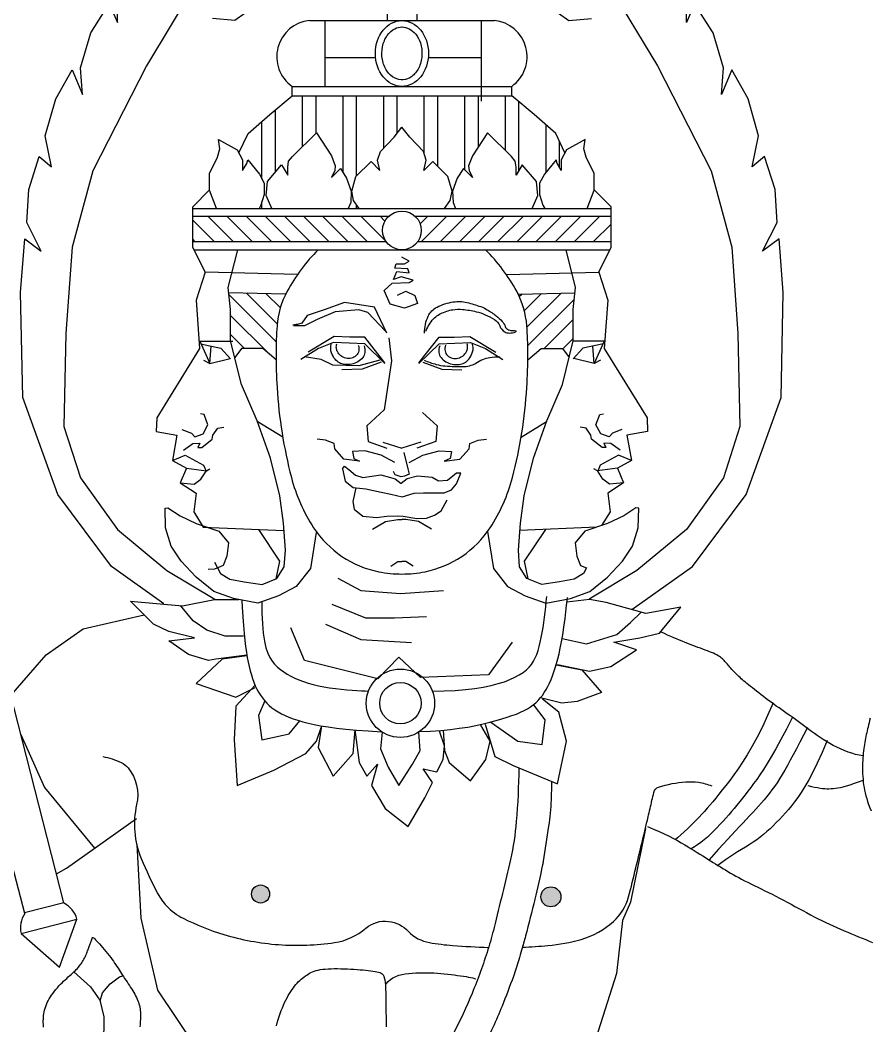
# Model space of a CAD drawing. Header units: feet. Extents: x 0 to 841, y 0 to 594.
# Drawn here: x 648.298 to 651.93, y 135.181 to 139.479 of the extents above; entities that cross this region are included whole.
import ezdxf

# ---------------------------------------------------------------- set-up
doc = ezdxf.new("R2010")
doc.units = ezdxf.units.FT
doc.header["$MEASUREMENT"] = 0
doc.layers.add('LOGO', color=7, linetype='Continuous')
pattern_1 = [(45, (289.96658, 254.59824), (-0.13023, 0.13023), [])]
pattern_2 = [(135, (315.98483, 254.59824), (0.13023, 0.13023), [])]

# ---------------------------------------------------------------- blocks, each defined once
blk = doc.blocks.new('YOTA')
h = blk.add_hatch(color=1)
edge = h.paths.add_edge_path()
edge.add_arc((302.886, 246.975), 39.995, 0, 360)
edge = h.paths.add_edge_path(flags=16)
edge.add_arc((302.886, 246.975), 39.7, 0, 360)
h = blk.add_hatch()
h.set_pattern_fill('ANSI32', color=2, scale=1.473383, angle=45, style=0)
h.set_pattern_definition([(90, (289.9666, 254.59824), (-0.552519, 1e-16), []), (90, (290.15075, 254.7824), (-0.552519, 1e-16), [])])
h.paths.add_polyline_path([(302.976, 269.145), (301.481, 269.145), (301.177, 268.889), (300.883, 268.633), (300.757, 268.368), (300.806, 268.275), (300.806, 268.127), (300.863, 268.224), (300.876, 268.275), (301.036, 268.076), (301.1, 267.955), (301.1, 267.801), (301.056, 267.654), (301.031, 267.609), (301.203, 267.609), (301.126, 267.788), (301.145, 267.98), (301.337, 268.204), (301.421, 268.063), (301.421, 268.172), (301.433, 268.256), (301.485, 268.32), (301.811, 268.64), (302.016, 268.326), (302.068, 268.192), (302.061, 268.127), (302.016, 268.031), (302.138, 268.153), (302.221, 268.025), (302.286, 267.846), (302.279, 267.692), (302.245, 267.609), (302.394, 267.609), (302.318, 267.718), (302.292, 267.846), (302.35, 268.044), (302.555, 268.249), (302.676, 268.127), (302.644, 268.268), (302.683, 268.384), (302.868, 268.582), (302.976, 268.716)])
h.paths.add_polyline_path([(304.774, 268.889), (304.47, 269.145), (302.976, 269.145), (302.976, 268.716), (303.083, 268.582), (303.269, 268.384), (303.307, 268.268), (303.275, 268.127), (303.397, 268.249), (303.602, 268.044), (303.659, 267.846), (303.634, 267.718), (303.557, 267.609), (303.707, 267.609), (303.672, 267.692), (303.666, 267.846), (303.73, 268.025), (303.813, 268.153), (303.935, 268.031), (303.89, 268.127), (303.884, 268.192), (303.935, 268.326), (304.14, 268.64), (304.467, 268.32), (304.518, 268.256), (304.531, 268.172), (304.531, 268.063), (304.614, 268.204), (304.806, 267.98), (304.825, 267.788), (304.749, 267.609), (304.92, 267.609), (304.896, 267.654), (304.851, 267.801), (304.851, 267.955), (304.915, 268.076), (305.075, 268.275), (305.088, 268.224), (305.146, 268.127), (305.146, 268.275), (305.195, 268.368), (305.069, 268.633)])
h = blk.add_hatch()
h.set_pattern_fill('ANSI31', color=2, scale=1.473383, style=0)
h.set_pattern_definition(pattern_2)
h.paths.add_polyline_path([(300.129, 267.507), (302.798, 267.507, 0.210956), (302.712, 267.312, 0.152463), (302.759, 267.162), (300.129, 267.162)])
h = blk.add_hatch()
h.set_pattern_fill('ANSI31', color=2, scale=1.473383, style=0)
h.set_pattern_definition(pattern_1)
h.paths.add_polyline_path([(305.823, 267.507), (303.153, 267.507, -0.210956), (303.24, 267.312, -0.152463), (303.193, 267.162), (305.823, 267.162)])
h = blk.add_hatch()
h.set_pattern_fill('ANSI31', color=2, scale=1.473383, style=0)
h.set_pattern_definition(pattern_2)
h.paths.add_polyline_path([(300.644, 266.234), (300.619, 266.464), (301.393, 266.444, 0.096541), (301.276, 266.015, 0.018553), (301.262, 265.639, 0.002878), (301.262, 265.55), (301.082, 265.707), (300.79, 265.707), (300.7, 265.582), (300.644, 265.808)])
h = blk.add_hatch()
h.set_pattern_fill('ANSI31', color=2, scale=1.473383, style=0)
h.set_pattern_definition(pattern_1)
h.paths.add_polyline_path([(305.307, 266.234), (305.333, 266.464), (304.558, 266.444, -0.096541), (304.676, 266.015, -0.018553), (304.69, 265.639, -0.002878), (304.689, 265.55), (304.87, 265.707), (305.161, 265.707), (305.252, 265.582), (305.307, 265.808)])
for points in [[(301.175, 258.28, 1), (300.93, 258.28, 1)], [(305.14, 258.241, 1), (304.867, 258.241, 1)]]:
    blk.add_hatch(color=2).paths.add_polyline_path(points)
at = {"color": 2}
for p, q in [((302.773, 270.605), (302.773, 270.169)), ((303.178, 270.605), (303.178, 270.169)), ((301.718, 270.169), (304.234, 270.169)), ((301.925, 270.169), (301.925, 269.273)), ((304.056, 270.169), (304.056, 269.073)), ((301.481, 269.273), (304.47, 269.273)), ((301.481, 269.145), (301.481, 269.273)), ((301.481, 269.145), (304.47, 269.145)), ((304.47, 269.145), (304.47, 269.273)), ((300.129, 267.609), (305.823, 267.609)), ((300.129, 267.507), (302.798, 267.507)), ((303.153, 267.507), (305.823, 267.507)), ((300.129, 267.162), (302.759, 267.162)), ((303.193, 267.162), (305.823, 267.162)), ((300.147, 267.048), (305.805, 267.048)), ((300.297, 266.744), (300.173, 266.361)), ((301.554, 266.711), (300.297, 266.744)), ((304.398, 266.711), (305.655, 266.744)), ((305.655, 266.744), (305.778, 266.361)), ((301.393, 266.444), (300.619, 266.464)), ((304.558, 266.444), (305.333, 266.464)), ((300.173, 266.361), (300.221, 265.705)), ((305.778, 266.361), (305.73, 265.705)), ((300.214, 265.806), (300.673, 265.806)), ((300.228, 265.795), (300.36, 265.502)), ((300.234, 265.767), (300.51, 265.709)), ((300.36, 265.502), (300.378, 265.738)), ((305.738, 265.806), (305.307, 265.806)), ((305.718, 265.767), (305.441, 265.709)), ((305.591, 265.502), (305.574, 265.738)), ((305.724, 265.795), (305.591, 265.502)), ((300.221, 265.705), (299.638, 264.759)), ((300.51, 265.709), (300.643, 265.565)), ((305.441, 265.709), (305.309, 265.565)), ((305.73, 265.705), (306.313, 264.759)), ((300.274, 265.548), (300.36, 265.502)), ((300.36, 265.502), (300.637, 265.571)), ((305.591, 265.502), (305.314, 265.571)), ((305.678, 265.548), (305.591, 265.502)), ((299.638, 264.759), (299.632, 264.576)), ((306.313, 264.759), (306.32, 264.576)), ((301.353, 264.5), (301.007, 264.71)), ((304.599, 264.5), (304.944, 264.71)), ((299.632, 264.576), (299.911, 264.525)), ((299.911, 264.525), (299.851, 264.18)), ((306.32, 264.576), (306.04, 264.525)), ((306.04, 264.525), (306.1, 264.18)), ((299.851, 264.18), (300.025, 264.251)), ((300.025, 264.251), (300.275, 264.118)), ((305.926, 264.251), (305.676, 264.118)), ((306.1, 264.18), (305.926, 264.251)), ((298.374, 258.162), (296.839, 264.15)), ((299.851, 264.18), (300.041, 264.075)), ((300.041, 264.075), (299.957, 263.878)), ((300.041, 264.075), (300.315, 264.04)), ((300.275, 264.118), (300.31, 264.036)), ((305.91, 264.075), (305.637, 264.04)), ((305.676, 264.118), (305.641, 264.036)), ((306.1, 264.18), (305.91, 264.075)), ((305.91, 264.075), (305.994, 263.878)), ((300.238, 263.925), (300.31, 264.036)), ((300.315, 264.04), (300.362, 264.066)), ((302.821, 263.949), (302.886, 263.933)), ((305.637, 264.04), (305.589, 264.066)), ((305.713, 263.925), (305.641, 264.036)), ((299.957, 263.878), (300.147, 263.86)), ((299.957, 263.878), (300.173, 263.738)), ((300.147, 263.86), (300.238, 263.925)), ((302.886, 263.933), (302.966, 263.866)), ((305.804, 263.86), (305.713, 263.925)), ((305.994, 263.878), (305.778, 263.738)), ((305.994, 263.878), (305.804, 263.86)), ((297.84, 258.015), (296.341, 263.763)), ((300.173, 263.738), (300.141, 263.482)), ((305.778, 263.738), (305.81, 263.482)), ((300.141, 263.482), (300.269, 263.274)), ((305.81, 263.482), (305.695, 263.295)), ((305.81, 263.482), (305.695, 263.295)), ((300.269, 263.274), (301.37, 263.227)), ((305.628, 263.272), (304.581, 263.227)), ((301.021, 263.242), (301.309, 262.81)), ((304.93, 263.242), (304.642, 262.81)), ((301.309, 262.81), (301.259, 262.569)), ((304.642, 262.81), (304.692, 262.569)), ((302.103, 262.58), (302.416, 262.413)), ((302.416, 262.413), (302.958, 262.371)), ((302.958, 262.371), (303.541, 262.413)), ((302.02, 262.225), (302.478, 262.038)), ((302.478, 262.038), (302.874, 262.038)), ((302.874, 262.038), (303.312, 262.059)), ((301.936, 261.955), (302.416, 261.746)), ((302.416, 261.746), (303.104, 261.705)), ((297.786, 260.453), (298.112, 259.73)), ((298.112, 259.73), (298.791, 258.902)), ((298.374, 258.162), (297.838, 258.023)), ((297.792, 257.743), (298.55, 257.939)), ((298.315, 257.284), (298.55, 257.939)), ((297.792, 257.743), (298.315, 257.284))]:
    blk.add_line(p, q, dxfattribs=at)
for points in [[(299.736, 262.229), (299.02, 262.738), (298.29, 263.719), (297.813, 265.038), (297.785, 266.468), (297.841, 267.197), (298.065, 267.029), (297.869, 267.422), (297.897, 267.87), (298.037, 268.319), (298.206, 268.179), (298.121, 268.6), (298.262, 269.105), (298.486, 269.497), (298.627, 269.161), (298.599, 269.525), (298.739, 270.002), (298.991, 270.395), (299.104, 270.142), (299.104, 270.619)], [(300.984, 270.367), (300.703, 270.17), (300.395, 270.198)], [(300.17, 270.675), (299.497, 269.553), (298.767, 268.123), (298.486, 267.085), (298.402, 265.907), (298.374, 264.645), (298.599, 263.944), (299.104, 263.243), (299.777, 262.682), (300.429, 262.291)], [(306.106, 262.152), (306.932, 262.738), (307.662, 263.719), (308.139, 265.038), (308.167, 266.468), (308.111, 267.197), (307.886, 267.029), (308.083, 267.422), (308.055, 267.87), (307.914, 268.319), (307.746, 268.179), (307.83, 268.6), (307.69, 269.105), (307.465, 269.497), (307.325, 269.161), (307.353, 269.525), (307.213, 270.002), (306.96, 270.395), (306.848, 270.142), (306.848, 270.619)], [(304.967, 270.367), (305.248, 270.17), (305.557, 270.198)], [(305.781, 270.675), (306.455, 269.553), (307.184, 268.123), (307.465, 267.085), (307.549, 265.907), (307.577, 264.645), (307.353, 263.944), (306.848, 263.243), (306.174, 262.682), (305.523, 262.291)], [(301.925, 269.665), (302.617, 269.665)], [(303.335, 269.665), (304.056, 269.665)], [(300.757, 268.368), (300.883, 268.633), (301.177, 268.889), (301.481, 269.145)], [(305.195, 268.368), (305.069, 268.633), (304.774, 268.889), (304.47, 269.145)], [(301.203, 267.609), (301.126, 267.788), (301.145, 267.98), (301.337, 268.204), (301.421, 268.063), (301.421, 268.172), (301.433, 268.256), (301.485, 268.32), (301.811, 268.64), (302.016, 268.326), (302.068, 268.192), (302.061, 268.127), (302.016, 268.031), (302.138, 268.153), (302.221, 268.025), (302.286, 267.846), (302.279, 267.692), (302.245, 267.609)], [(302.394, 267.609), (302.318, 267.718), (302.292, 267.846), (302.35, 268.044), (302.555, 268.249), (302.676, 268.127), (302.644, 268.268), (302.683, 268.384), (302.868, 268.582), (302.976, 268.716)], [(303.557, 267.609), (303.634, 267.718), (303.659, 267.846), (303.602, 268.044), (303.397, 268.249), (303.275, 268.127), (303.307, 268.268), (303.269, 268.384), (303.083, 268.582), (302.976, 268.716)], [(304.749, 267.609), (304.825, 267.788), (304.806, 267.98), (304.614, 268.204), (304.531, 268.063), (304.531, 268.172), (304.518, 268.256), (304.467, 268.32), (304.14, 268.64), (303.935, 268.326), (303.884, 268.192), (303.89, 268.127), (303.935, 268.031), (303.813, 268.153), (303.73, 268.025), (303.666, 267.846), (303.672, 267.692), (303.707, 267.609)], [(300.453, 267.609), (300.357, 267.859), (300.357, 268.089), (300.466, 268.307), (300.498, 268.422), (300.479, 268.55), (300.735, 268.409), (300.806, 268.275), (300.806, 268.127), (300.863, 268.224), (300.876, 268.275), (301.036, 268.076), (301.1, 267.955), (301.1, 267.801), (301.056, 267.654), (301.031, 267.609)], [(305.499, 267.609), (305.594, 267.859), (305.594, 268.089), (305.485, 268.307), (305.453, 268.422), (305.472, 268.55), (305.216, 268.409), (305.146, 268.275), (305.146, 268.127), (305.088, 268.224), (305.075, 268.275), (304.915, 268.076), (304.851, 267.955), (304.851, 267.801), (304.896, 267.654), (304.92, 267.609)], [(300.297, 266.744), (300.129, 267.085), (300.129, 267.634), (300.357, 267.863)], [(305.655, 266.744), (305.823, 267.085), (305.823, 267.634), (305.594, 267.863)], [(300.423, 262.795), (300.505, 262.641), (300.632, 262.564), (300.829, 262.531), (301.071, 262.493), (301.275, 262.575), (301.374, 262.734), (301.39, 262.96), (301.363, 263.328), (301.313, 263.701), (301.187, 264.212), (301.003, 264.721), (300.79, 265.214), (300.644, 265.808), (300.644, 266.234), (300.611, 266.536), (300.741, 267.048)], [(302.914, 266.433), (303.029, 266.487), (303.153, 266.424), (303.189, 266.318), (303.011, 266.256), (302.816, 266.309), (302.736, 266.495), (302.843, 266.593), (303.073, 266.602), (303.127, 266.637), (302.967, 266.682), (302.86, 266.646), (302.905, 266.753), (303.073, 266.735), (303.056, 266.788), (302.878, 266.797), (302.896, 266.859), (303.011, 266.859), (303.073, 266.895), (302.976, 266.948)], [(305.488, 262.718), (305.446, 262.641), (305.32, 262.564), (305.122, 262.531), (304.88, 262.493), (304.677, 262.575), (304.578, 262.734), (304.561, 262.96), (304.589, 263.328), (304.638, 263.701), (304.765, 264.212), (304.948, 264.721), (305.161, 265.214), (305.307, 265.808), (305.307, 266.234), (305.341, 266.536), (305.21, 267.048)], [(302.77, 265.914), (302.601, 266.268), (302.193, 266.331), (301.918, 266.233), (301.685, 266.154), (301.614, 266.048), (301.552, 266.03), (301.534, 266.03), (301.49, 266.021)], [(302.752, 265.94), (302.513, 266.197), (302.388, 266.233), (302.069, 266.206), (301.82, 266.1), (301.65, 266.012), (301.499, 266.012)], [(302.745, 265.511), (302.47, 265.857), (302.266, 265.857), (302.053, 265.866), (301.698, 265.653)], [(303.207, 265.511), (303.482, 265.857), (303.686, 265.857), (303.899, 265.866), (304.254, 265.653)], [(302.745, 265.502), (302.47, 265.768), (302.044, 265.786), (301.84, 265.706), (301.6, 265.555)], [(302.798, 265.848), (302.834, 265.538), (302.736, 264.872), (302.497, 264.651), (302.514, 264.438), (302.772, 264.349)], [(303.207, 265.502), (303.482, 265.768), (303.908, 265.786), (304.112, 265.706), (304.351, 265.555)], [(301.262, 265.55), (301.082, 265.707), (300.79, 265.707), (300.7, 265.582)], [(302.674, 265.546), (302.39, 265.467), (302.035, 265.476), (301.875, 265.555), (301.644, 265.591)], [(304.689, 265.55), (304.87, 265.707), (305.161, 265.707), (305.252, 265.582)], [(302.692, 265.52), (302.434, 265.422), (302.159, 265.413)], [(303.26, 265.52), (303.517, 265.422), (303.792, 265.413)], [(299.981, 264.603), (300.111, 264.554), (300.156, 264.501), (300.269, 264.542), (300.334, 264.668), (300.282, 264.806), (300.233, 264.814)], [(303.256, 264.834), (303.455, 264.651), (303.437, 264.438), (303.18, 264.349)], [(305.971, 264.603), (305.841, 264.554), (305.796, 264.501), (305.682, 264.542), (305.617, 264.668), (305.67, 264.806), (305.719, 264.814)], [(300.004, 264.32), (300.13, 264.411), (300.225, 264.416), (300.199, 264.359), (300.251, 264.359), (300.394, 264.472), (300.403, 264.524), (300.468, 264.62), (300.551, 264.633)], [(305.948, 264.32), (305.822, 264.411), (305.726, 264.416), (305.752, 264.359), (305.7, 264.359), (305.557, 264.472), (305.548, 264.524), (305.483, 264.62), (305.401, 264.633)], [(302.878, 264.154), (302.692, 264.252), (302.47, 264.314), (302.301, 264.305), (302.319, 264.207), (302.399, 264.172), (302.186, 264.198), (302.062, 264.34), (302.053, 264.411), (301.937, 264.456), (301.822, 264.473)], [(302.718, 264.429), (302.976, 264.349)], [(303.233, 264.429), (302.976, 264.349)], [(303.073, 264.154), (303.26, 264.252), (303.482, 264.314), (303.65, 264.305), (303.633, 264.207), (303.553, 264.172), (303.766, 264.198), (303.89, 264.34), (303.899, 264.411), (304.014, 264.456), (304.129, 264.473)], [(303.002, 264.29), (303.055, 264.067), (303.073, 263.996), (303.011, 263.969), (302.966, 263.96), (302.886, 263.987), (302.859, 264.031)], [(302.165, 264.065), (302.196, 264.102), (302.252, 264.059), (302.344, 263.98), (302.444, 263.947), (302.567, 263.967), (302.687, 263.987), (302.821, 263.949)], [(302.165, 264.065), (302.202, 263.897), (302.314, 263.814), (302.486, 263.793)], [(302.486, 263.793), (302.691, 263.751), (302.824, 263.72), (302.977, 263.686), (303.143, 263.736), (303.27, 263.742), (303.553, 263.742), (303.649, 263.782), (303.721, 263.862), (303.776, 264.006), (303.717, 264.008), (303.595, 263.908), (303.474, 263.899)], [(303.474, 263.899), (303.386, 263.951), (303.19, 263.969), (303.047, 263.933), (302.966, 263.866)], [(306.32, 259.197), (306.402, 259.163), (306.478, 259.13), (306.548, 259.098), (306.612, 259.066), (306.672, 259.036), (306.727, 259.006), (306.778, 258.977), (306.826, 258.949), (306.871, 258.922), (306.914, 258.896), (306.955, 258.87), (306.995, 258.846), (307.033, 258.822), (307.071, 258.799), (307.107, 258.776), (307.142, 258.754), (307.177, 258.732), (307.211, 258.711), (307.245, 258.69), (307.278, 258.669), (307.312, 258.648), (307.346, 258.627), (307.38, 258.607), (307.414, 258.586), (307.449, 258.565), (307.486, 258.545), (307.523, 258.524), (307.561, 258.503), (307.6, 258.482), (307.641, 258.461), (307.683, 258.439), (307.727, 258.417), (307.773, 258.395), (307.819, 258.372), (307.867, 258.349), (307.916, 258.325), (307.965, 258.301), (308.016, 258.276), (308.067, 258.25), (308.118, 258.223), (308.17, 258.196), (308.222, 258.168), (308.275, 258.14), (308.327, 258.111), (308.38, 258.083), (308.433, 258.054), (308.485, 258.026), (308.538, 257.998), (308.59, 257.97), (308.642, 257.944), (308.694, 257.918), (308.745, 257.893), (308.796, 257.869), (308.846, 257.846), (308.896, 257.823), (308.946, 257.801), (308.996, 257.78), (309.045, 257.759), (309.095, 257.738), (309.144, 257.718), (309.193, 257.698), (309.241, 257.678), (309.29, 257.659), (309.337, 257.639), (309.384, 257.62)], [(302.348, 263.81), (302.307, 263.624), (302.324, 263.518), (302.442, 263.422), (302.628, 263.406), (302.772, 263.424), (302.914, 263.426), (302.992, 263.424), (303.178, 263.393), (303.309, 263.395), (303.418, 263.435), (303.51, 263.494), (303.593, 263.644)], [(309.349, 260.674), (309.342, 260.641), (309.335, 260.61), (309.329, 260.581), (309.322, 260.553), (309.316, 260.526), (309.31, 260.5), (309.304, 260.475), (309.298, 260.45), (309.293, 260.424), (309.287, 260.398), (309.282, 260.372), (309.277, 260.344), (309.273, 260.317), (309.268, 260.288), (309.264, 260.259), (309.26, 260.229), (309.257, 260.198), (309.254, 260.166), (309.251, 260.133), (309.249, 260.099), (309.248, 260.064), (309.247, 260.028), (309.246, 259.992), (309.247, 259.955), (309.248, 259.917), (309.25, 259.88), (309.253, 259.842), (309.257, 259.804), (309.262, 259.767), (309.268, 259.729), (309.275, 259.692), (309.283, 259.655), (309.293, 259.617), (309.304, 259.578), (309.316, 259.539), (309.33, 259.498), (309.346, 259.455), (309.363, 259.411)], [(301.808, 263.201), (301.731, 262.712), (301.538, 262.465), (301.297, 262.339), (301.016, 262.24), (300.681, 262.3), (300.417, 262.399), (300.175, 262.592), (299.972, 262.811), (299.835, 263.015), (299.758, 263.262), (299.752, 263.531), (299.791, 263.536), (299.956, 263.427), (300.175, 263.322), (300.483, 263.218), (300.615, 263.058), (300.593, 262.877), (300.544, 262.751), (300.423, 262.701), (300.34, 262.696)], [(304.141, 263.215), (304.221, 262.712), (304.413, 262.465), (304.655, 262.339), (304.935, 262.24), (305.27, 262.3), (305.534, 262.399), (305.776, 262.592), (305.979, 262.811), (306.117, 263.015), (306.194, 263.262), (306.199, 263.531), (306.161, 263.536), (305.996, 263.427), (305.776, 263.322), (305.468, 263.218), (305.336, 263.058), (305.358, 262.877), (305.408, 262.751), (305.488, 262.718)], [(302.573, 263.245), (302.751, 263.352), (302.921, 263.379), (302.976, 263.377)], [(303.379, 263.245), (303.2, 263.352), (303.03, 263.379), (302.976, 263.377)], [(302.823, 262.744), (302.921, 262.807), (302.976, 262.804)], [(303.128, 262.744), (303.03, 262.807), (302.976, 262.804)], [(303.217, 260.492), (303.364, 260.498), (303.504, 260.507), (303.635, 260.52), (303.757, 260.535), (303.873, 260.553), (303.98, 260.573), (304.08, 260.594), (304.173, 260.617), (304.258, 260.64), (304.337, 260.663), (304.409, 260.685), (304.474, 260.708), (304.534, 260.73), (304.589, 260.753), (304.638, 260.777), (304.684, 260.802), (304.725, 260.828), (304.763, 260.855), (304.797, 260.884), (304.83, 260.915), (304.86, 260.948), (304.888, 260.984), (304.914, 261.022), (304.939, 261.062), (304.963, 261.105), (304.985, 261.151), (305.006, 261.199), (305.025, 261.25), (305.045, 261.303), (305.063, 261.359), (305.081, 261.418), (305.098, 261.482), (305.115, 261.551), (305.132, 261.627), (305.149, 261.712), (305.165, 261.807), (305.181, 261.913), (305.196, 262.032), (305.212, 262.166), (305.228, 262.315)], [(303.39, 261.043), (303.552, 261.045), (303.702, 261.052), (303.841, 261.064), (303.968, 261.079), (304.084, 261.097), (304.189, 261.119), (304.285, 261.143), (304.371, 261.17), (304.447, 261.199), (304.515, 261.23), (304.574, 261.261), (304.625, 261.295), (304.67, 261.33), (304.708, 261.367), (304.74, 261.406), (304.768, 261.449), (304.792, 261.494), (304.812, 261.542), (304.829, 261.594), (304.845, 261.649), (304.86, 261.709), (304.873, 261.772), (304.885, 261.838), (304.897, 261.906), (304.907, 261.975), (304.917, 262.046), (304.925, 262.118), (304.933, 262.189), (304.941, 262.259), (304.947, 262.328)], [(300.864, 261.531), (300.444, 261.478), (300.341, 261.458), (300.071, 261.541), (299.801, 261.727), (300.154, 261.769), (299.801, 261.852), (299.593, 261.955), (299.282, 262.266), (299.988, 262.204), (300.424, 262.287), (300.755, 262.287)], [(300.818, 261.789), (300.569, 261.789), (300.32, 261.872), (300.133, 261.997), (299.961, 262.207)], [(300.797, 262.28), (300.801, 262.185), (300.809, 262.052), (300.818, 261.933), (300.827, 261.827), (300.836, 261.732), (300.847, 261.647), (300.858, 261.57), (300.869, 261.501), (300.882, 261.437), (300.896, 261.376), (300.91, 261.319), (300.926, 261.264), (300.942, 261.212), (300.961, 261.162), (300.98, 261.115), (301.001, 261.07), (301.024, 261.027), (301.049, 260.986), (301.076, 260.948), (301.105, 260.912), (301.136, 260.877), (301.17, 260.845), (301.206, 260.815), (301.246, 260.786), (301.289, 260.759), (301.335, 260.733), (301.384, 260.709), (301.438, 260.686), (301.496, 260.664), (301.558, 260.644), (301.625, 260.624), (301.698, 260.605), (301.779, 260.587), (301.869, 260.57), (301.97, 260.554), (302.084, 260.539), (302.212, 260.525), (302.356, 260.512), (302.517, 260.5), (302.698, 260.489)], [(301.067, 262.258), (301.069, 262.109), (301.076, 261.956), (301.088, 261.828), (301.104, 261.721), (301.125, 261.632), (301.149, 261.559), (301.177, 261.499), (301.208, 261.449), (301.243, 261.407), (301.281, 261.369), (301.322, 261.335), (301.366, 261.302), (301.413, 261.272), (301.463, 261.243), (301.517, 261.217), (301.574, 261.193), (301.634, 261.171), (301.698, 261.15), (301.766, 261.132), (301.838, 261.115), (301.913, 261.101), (301.991, 261.088), (302.07, 261.077), (302.148, 261.068), (302.224, 261.06), (302.297, 261.053), (302.364, 261.049), (302.425, 261.045), (302.477, 261.044), (302.52, 261.043)], [(305.092, 261.404), (305.528, 261.312), (305.819, 261.375), (306.171, 261.603), (305.86, 261.706), (306.213, 261.769), (306.483, 261.831), (306.773, 262.183), (306.296, 262.1), (305.756, 262.246), (305.528, 262.287), (305.222, 262.251)], [(297.651, 260.983), (298.134, 261.537), (298.635, 261.887), (299.466, 262.082)], [(305.156, 261.757), (305.487, 261.686), (305.902, 261.81), (306.088, 261.976), (306.231, 262.118)], [(304.475, 261.706), (304.154, 261.261), (303.228, 261.226), (302.934, 261.502), (302.649, 261.208), (301.651, 261.457), (301.464, 261.902)], [(309.253, 260.161), (309.203, 260.169), (309.152, 260.18), (309.101, 260.195), (309.049, 260.212), (308.998, 260.232), (308.947, 260.254), (308.898, 260.278), (308.849, 260.303), (308.801, 260.329), (308.756, 260.356), (308.712, 260.383), (308.67, 260.41), (308.63, 260.438), (308.591, 260.465), (308.553, 260.492), (308.516, 260.52), (308.479, 260.547), (308.443, 260.574), (308.407, 260.601), (308.37, 260.628), (308.333, 260.655), (308.296, 260.682), (308.259, 260.708), (308.222, 260.734), (308.184, 260.76), (308.147, 260.787), (308.11, 260.812), (308.073, 260.838), (308.037, 260.864), (308.001, 260.89), (307.966, 260.916), (307.931, 260.941), (307.898, 260.967), (307.865, 260.992), (307.834, 261.016), (307.803, 261.04), (307.774, 261.063), (307.747, 261.085), (307.721, 261.106), (307.696, 261.126), (307.673, 261.145), (307.652, 261.163), (307.632, 261.179), (307.614, 261.195), (307.596, 261.21), (307.58, 261.225), (307.564, 261.239), (307.549, 261.253), (307.534, 261.266), (307.52, 261.28), (307.506, 261.294), (307.493, 261.309), (307.479, 261.323), (307.466, 261.337), (307.454, 261.352), (307.441, 261.366), (307.429, 261.38), (307.417, 261.393), (307.406, 261.407), (307.395, 261.42), (307.384, 261.433), (307.374, 261.445), (307.363, 261.457), (307.352, 261.469), (307.341, 261.48), (307.328, 261.491), (307.314, 261.502), (307.299, 261.513), (307.281, 261.524), (307.262, 261.535), (307.24, 261.545), (307.217, 261.556), (307.191, 261.567), (307.163, 261.578), (307.134, 261.589), (307.104, 261.601), (307.072, 261.612), (307.039, 261.624), (307.006, 261.637), (306.972, 261.649), (306.937, 261.662), (306.902, 261.676), (306.866, 261.69), (306.83, 261.705), (306.792, 261.72), (306.755, 261.736), (306.716, 261.752), (306.676, 261.769), (306.635, 261.787), (306.593, 261.805), (306.55, 261.824), (306.496, 261.848)], [(300.866, 261.523), (300.527, 261.478), (300.175, 261.147), (300.714, 260.96), (300.979, 261.092)], [(305.075, 261.399), (305.424, 261.333), (305.694, 261.022), (305.362, 260.898), (305.155, 260.877), (304.861, 260.95)], [(300.977, 261.122), (300.714, 260.835), (300.693, 260.379), (300.735, 259.757), (301.233, 259.965), (301.669, 260.193), (301.814, 260.359), (301.876, 260.545)], [(304.109, 260.592), (304.242, 260.151), (304.491, 260.027), (305.092, 259.778), (305.217, 260.359), (305.113, 260.753), (304.89, 260.931)], [(301.109, 260.907), (301.025, 260.711), (301.067, 260.379), (301.357, 260.441), (301.44, 260.462), (301.588, 260.635)], [(304.186, 260.62), (304.553, 260.359), (304.885, 260.317), (304.926, 260.649), (304.768, 260.86)], [(308.028, 260.88), (307.955, 260.709), (307.883, 260.555), (307.812, 260.415), (307.744, 260.29), (307.677, 260.176), (307.613, 260.075), (307.552, 259.983), (307.493, 259.901), (307.438, 259.826), (307.386, 259.758), (307.337, 259.696), (307.292, 259.638), (307.249, 259.585), (307.208, 259.536), (307.169, 259.49), (307.132, 259.447), (307.095, 259.405), (307.058, 259.365), (307.021, 259.326), (306.983, 259.287), (306.944, 259.248), (306.904, 259.209), (306.863, 259.169), (306.819, 259.128), (306.774, 259.087), (306.728, 259.044), (306.701, 259.02)], [(308.293, 260.689), (308.21, 260.525), (308.134, 260.382), (308.066, 260.257), (308.005, 260.149), (307.948, 260.055), (307.897, 259.974), (307.85, 259.903), (307.806, 259.84), (307.764, 259.783), (307.725, 259.73), (307.686, 259.68), (307.648, 259.631), (307.611, 259.583), (307.574, 259.537), (307.537, 259.491), (307.5, 259.446), (307.463, 259.402), (307.425, 259.358), (307.386, 259.314), (307.347, 259.27), (307.306, 259.226), (307.264, 259.181), (307.221, 259.138), (307.178, 259.095), (307.134, 259.055), (307.09, 259.016), (307.045, 258.98), (307.001, 258.948), (306.958, 258.92), (306.914, 258.896)], [(301.88, 260.569), (301.835, 260.276), (302.042, 259.882), (302.312, 260.193), (302.337, 260.514)], [(302.334, 260.514), (302.395, 260.068), (302.499, 259.882), (302.644, 260.047), (302.561, 259.757), (302.748, 259.446), (303.059, 259.197), (303.287, 259.591), (303.391, 259.799), (303.266, 259.985), (303.453, 259.944), (303.536, 260.11), (303.557, 260.296), (303.489, 260.498)], [(303.537, 260.51), (303.557, 260.234), (303.619, 260.068), (303.91, 259.819), (304.117, 260.11), (304.179, 260.359), (304.048, 260.578)], [(308.496, 260.546), (308.442, 260.442), (308.393, 260.347), (308.346, 260.258), (308.303, 260.176), (308.263, 260.101), (308.224, 260.03), (308.187, 259.966), (308.152, 259.905), (308.117, 259.849), (308.083, 259.795), (308.049, 259.745), (308.014, 259.697), (307.979, 259.651), (307.944, 259.607), (307.908, 259.563), (307.871, 259.52), (307.832, 259.477), (307.793, 259.433), (307.752, 259.389), (307.709, 259.343), (307.664, 259.295), (307.617, 259.246), (307.568, 259.193), (307.516, 259.139), (307.463, 259.081), (307.407, 259.021), (307.348, 258.957), (307.287, 258.89), (307.224, 258.819), (307.158, 258.744)], [(302.708, 260.482), (302.685, 260.255), (302.789, 260.006), (302.934, 259.757), (303.121, 260.047), (303.225, 260.234), (303.204, 260.483)], [(308.767, 260.37), (308.696, 260.205), (308.631, 260.062), (308.571, 259.938), (308.515, 259.832), (308.462, 259.741), (308.413, 259.662), (308.366, 259.595), (308.322, 259.535), (308.279, 259.482), (308.237, 259.432), (308.196, 259.385), (308.155, 259.339), (308.114, 259.294), (308.073, 259.251), (308.031, 259.209), (307.988, 259.169), (307.945, 259.13), (307.9, 259.092), (307.854, 259.055), (307.806, 259.019), (307.756, 258.985), (307.705, 258.951), (307.653, 258.918), (307.599, 258.885), (307.545, 258.852), (307.491, 258.818), (307.436, 258.783), (307.383, 258.746), (307.33, 258.709), (307.278, 258.669)], [(308.504, 259.757), (308.551, 259.745), (308.593, 259.736), (308.632, 259.728), (308.668, 259.722), (308.701, 259.718), (308.732, 259.715), (308.761, 259.713), (308.79, 259.713), (308.819, 259.714), (308.848, 259.716), (308.878, 259.719), (308.91, 259.723), (308.945, 259.73), (308.984, 259.739), (309.029, 259.751), (309.08, 259.767), (309.138, 259.787), (309.205, 259.812), (309.254, 259.831)], [(298.273, 258.556), (298.409, 258.631), (299.362, 259.307)], [(306.291, 259.173), (306.089, 258.17), (305.978, 257.921), (305.895, 257.2), (305.617, 256.313), (305.368, 255.703), (305.257, 255.038), (305.34, 254.401), (305.451, 254.068)], [(299.365, 258.955), (299.421, 257.952), (299.646, 256.971), (300.158, 256.215), (300.26, 255.009), (300.055, 254.437), (299.935, 254.239)], [(298.097, 256.466), (298.095, 256.487), (298.094, 256.509), (298.093, 256.531), (298.093, 256.554), (298.094, 256.577), (298.096, 256.601), (298.098, 256.625), (298.101, 256.649), (298.105, 256.674), (298.111, 256.698), (298.118, 256.724), (298.126, 256.749), (298.135, 256.775), (298.147, 256.801), (298.16, 256.827), (298.174, 256.853), (298.19, 256.879), (298.207, 256.905), (298.226, 256.931), (298.245, 256.956), (298.265, 256.981), (298.285, 257.005), (298.306, 257.028), (298.328, 257.051), (298.349, 257.072), (298.37, 257.093), (298.391, 257.113), (298.412, 257.132), (298.433, 257.151), (298.453, 257.169), (298.472, 257.186), (298.491, 257.203), (298.509, 257.219), (298.526, 257.236), (298.542, 257.251), (298.557, 257.267), (298.571, 257.283), (298.584, 257.298), (298.596, 257.314), (298.608, 257.329), (298.619, 257.344), (298.629, 257.36), (298.638, 257.376), (298.647, 257.392), (298.656, 257.408), (298.663, 257.424), (298.671, 257.44), (298.678, 257.457), (298.685, 257.473), (298.691, 257.489), (298.697, 257.505), (298.703, 257.521), (298.708, 257.536), (298.714, 257.55), (298.719, 257.564), (298.724, 257.578), (298.728, 257.59), (298.733, 257.602), (298.737, 257.613), (298.741, 257.623), (298.744, 257.633), (298.747, 257.641), (298.75, 257.648), (298.753, 257.654), (298.755, 257.659), (298.756, 257.664), (298.757, 257.667), (298.758, 257.67), (298.759, 257.672), (298.759, 257.674), (298.76, 257.675), (298.76, 257.677), (298.76, 257.678), (298.76, 257.68), (298.76, 257.683), (298.76, 257.685), (298.761, 257.687), (298.763, 257.688), (298.766, 257.688), (298.77, 257.687), (298.776, 257.683), (298.784, 257.677), (298.794, 257.668), (298.806, 257.656), (298.821, 257.64), (298.839, 257.621), (298.858, 257.6), (298.879, 257.576), (298.901, 257.551), (298.924, 257.524), (298.947, 257.497), (298.969, 257.469), (298.991, 257.442), (299.012, 257.415), (299.031, 257.389), (299.049, 257.364), (299.065, 257.34), (299.081, 257.316), (299.096, 257.293), (299.111, 257.27), (299.125, 257.248), (299.14, 257.225), (299.154, 257.202), (299.169, 257.179), (299.185, 257.156), (299.201, 257.132), (299.217, 257.107), (299.233, 257.083), (299.249, 257.058), (299.266, 257.034), (299.281, 257.009), (299.297, 256.985), (299.311, 256.961), (299.325, 256.938), (299.338, 256.915), (299.35, 256.893), (299.361, 256.871), (299.371, 256.85), (299.38, 256.828), (299.388, 256.807), (299.396, 256.785), (299.402, 256.763), (299.407, 256.741), (299.411, 256.718), (299.414, 256.695), (299.416, 256.671), (299.417, 256.647), (299.417, 256.623), (299.417, 256.598), (299.416, 256.573), (299.414, 256.548), (299.412, 256.523), (299.41, 256.498), (299.408, 256.473)], [(301.266, 256.484), (301.279, 256.528), (301.292, 256.571), (301.305, 256.613), (301.319, 256.653), (301.333, 256.693), (301.348, 256.731), (301.364, 256.767), (301.379, 256.802), (301.395, 256.836), (301.412, 256.868), (301.429, 256.898), (301.446, 256.928), (301.463, 256.955), (301.48, 256.981), (301.498, 257.005), (301.515, 257.027), (301.533, 257.049), (301.551, 257.068), (301.569, 257.087), (301.588, 257.104), (301.606, 257.12), (301.624, 257.136), (301.642, 257.15), (301.661, 257.164), (301.679, 257.177), (301.698, 257.189), (301.717, 257.201), (301.737, 257.211), (301.759, 257.221), (301.782, 257.23), (301.807, 257.238), (301.834, 257.245), (301.864, 257.251), (301.897, 257.255), (301.933, 257.259), (301.971, 257.262), (302.012, 257.263), (302.054, 257.264), (302.098, 257.264), (302.143, 257.263), (302.188, 257.262), (302.233, 257.26), (302.278, 257.258), (302.322, 257.255), (302.365, 257.253), (302.406, 257.25), (302.445, 257.247), (302.483, 257.244), (302.518, 257.24), (302.551, 257.236), (302.582, 257.232), (302.61, 257.227), (302.636, 257.222), (302.658, 257.217), (302.677, 257.21), (302.694, 257.203), (302.708, 257.193), (302.719, 257.18), (302.728, 257.163), (302.736, 257.141), (302.742, 257.114), (302.746, 257.08), (302.75, 257.039), (302.753, 256.989), (302.755, 256.93), (302.757, 256.862), (302.758, 256.782), (302.759, 256.691), (302.76, 256.588), (302.76, 256.471)], [(298.51, 257.22), (298.734, 257.015), (298.864, 256.833), (298.916, 256.607), (298.916, 256.425), (298.847, 256.131), (298.777, 256.001)], [(298.866, 256.824), (298.899, 256.937), (299.003, 257.058), (299.133, 257.153), (299.177, 257.168)], [(302.761, 257.058), (302.788, 257.091), (302.819, 257.118), (302.854, 257.141), (302.892, 257.159), (302.933, 257.174), (302.977, 257.185), (303.022, 257.194), (303.069, 257.2), (303.117, 257.204), (303.165, 257.207), (303.214, 257.208), (303.263, 257.209), (303.312, 257.209), (303.361, 257.207), (303.409, 257.205), (303.458, 257.202), (303.505, 257.199), (303.552, 257.195), (303.599, 257.19), (303.644, 257.185), (303.689, 257.179), (303.732, 257.173), (303.773, 257.167), (303.812, 257.161), (303.849, 257.155), (303.883, 257.149), (303.913, 257.143), (303.94, 257.137), (303.962, 257.132), (303.981, 257.127)]]:
    blk.add_lwpolyline(points, dxfattribs=at)
for points in [[(301.836, 267.048, 0.072776), (301.413, 266.483, 0.106055), (301.276, 266.015, 0.018553), (301.262, 265.639, 0.014991), (301.276, 265.174, 0.04896), (301.471, 263.95, 0.081463), (301.774, 263.266, 0.09892), (302.159, 262.876, 0.100041), (302.66, 262.667, 0.049236), (302.976, 262.635, 0.049236), (303.292, 262.667, 0.100041), (303.792, 262.876, 0.09892), (304.177, 263.266, 0.081463), (304.481, 263.95, 0.04896), (304.676, 265.174, 0.014991), (304.69, 265.639, 0.018553), (304.676, 266.015, 0.106055), (304.538, 266.483, 0.072776), (304.115, 267.048)], [(303.285, 265.914, -0.119267), (303.334, 266.146, -0.167784), (303.454, 266.268, -0.077967), (303.675, 266.339, -0.097517), (303.862, 266.331, -0.025721), (304.048, 266.275, -0.050932), (304.137, 266.233, -0.02986), (304.259, 266.149, -0.039719), (304.341, 266.073, -0.111003), (304.382, 266.003, 0.196352), (304.412, 265.967, 0.052815), (304.445, 265.954, 0.064337), (304.474, 265.949, 0.010306), (304.483, 265.949, -0.009794), (304.492, 265.949, -0.044576), (304.512, 265.947, -0.035467), (304.536, 265.94)], [(303.303, 265.94, -0.100149), (303.406, 266.108, -0.121176), (303.542, 266.197, -0.015075), (303.629, 266.225, -0.035773), (303.667, 266.233, -0.054602), (303.801, 266.236, -0.03881), (303.986, 266.206, -0.041627), (304.11, 266.165, -0.038895), (304.235, 266.1, -0.160062), (304.307, 266.013, 0.167409), (304.377, 265.931, 0.133673), (304.436, 265.915, 0.087336), (304.528, 265.931)], [(302.461, 265.742, -0.111169), (302.471, 265.649, -0.143754), (302.443, 265.582, -0.089619), (302.377, 265.525, -0.085929), (302.292, 265.493, -0.073477), (302.195, 265.489, -0.096266), (302.124, 265.511, -0.102116), (302.065, 265.56, -0.080457), (302.017, 265.644, -0.08871), (302.006, 265.704, -0.073714), (302.017, 265.777)], [(302.381, 265.75, -0.142423), (302.389, 265.671, -0.162324), (302.354, 265.609, -0.124848), (302.288, 265.573, -0.125935), (302.212, 265.573, -0.100111), (302.143, 265.607, -0.108053), (302.097, 265.662, -0.100758), (302.083, 265.71, -0.087319), (302.088, 265.768)], [(303.491, 265.742, 0.111169), (303.48, 265.649, 0.143754), (303.508, 265.582, 0.089619), (303.574, 265.525, 0.085929), (303.659, 265.493, 0.073477), (303.756, 265.489, 0.096266), (303.828, 265.511, 0.102116), (303.887, 265.56, 0.080457), (303.934, 265.644, 0.08871), (303.945, 265.704, 0.073714), (303.934, 265.777)], [(303.57, 265.75, 0.142423), (303.563, 265.671, 0.162324), (303.597, 265.609, 0.124848), (303.664, 265.573, 0.125935), (303.739, 265.573, 0.100111), (303.808, 265.607, 0.108053), (303.854, 265.662, 0.100758), (303.869, 265.71, 0.087319), (303.863, 265.768)], [(303.278, 265.546, 0.033905), (303.443, 265.488, 0.049589), (303.562, 265.467, 0.025202), (303.826, 265.46, 0.072381), (303.917, 265.476, 0.06403), (303.984, 265.507, -0.045556), (304.076, 265.555, -0.058848), (304.173, 265.582, -0.0441), (304.307, 265.591)], [(298.904, 260.152, -0.054205), (299.152, 260.07, -0.118027), (299.248, 259.996, -0.22868), (299.364, 259.497, 0.154807), (299.426, 258.763, 0.024784), (299.653, 258.282, 0.065933), (299.771, 258.119, 0.088464), (299.999, 257.949, 0.042209), (300.549, 257.73, 0.055383), (301.297, 257.591, 0.055219), (302.06, 257.619, 0.142632), (302.486, 257.815, -0.213202), (302.794, 257.908, -0.172419), (303.064, 257.771, 0.160918), (303.349, 257.619, 0.023812), (303.67, 257.579, 0.012008), (304.155, 257.554, 0.028428)], [(304.567, 259.995, -0.017689), (304.533, 259.266, -0.035906), (304.452, 258.749, -0.00466), (304.23, 257.823, -0.014238), (304.146, 257.523, -0.021967), (303.931, 256.928, -0.022916), (303.675, 256.379, -0.041395), (303.386, 255.921, -0.031189), (302.918, 255.377, -0.033568), (302.492, 254.994, -0.025503), (301.875, 254.56, -0.021053), (301.528, 254.36, -0.050859)], [(305.012, 259.811, -0.008163), (305.006, 259.562, -0.027125), (304.972, 259.203, -0.00129), (304.899, 258.726, -0.012508), (304.89, 258.677, -0.007768), (304.785, 258.208, -0.007241), (304.658, 257.709, -0.00219), (304.605, 257.517, -0.003161), (304.567, 257.385, -0.014941), (304.493, 257.158, -0.008195), (304.339, 256.753, -0.014187), (304.214, 256.464, -0.013071), (304.062, 256.158, -0.019073), (303.929, 255.929, -0.015558), (303.748, 255.66, -0.020883), (303.511, 255.36, -0.019783), (303.236, 255.065, -0.012588), (303.012, 254.853, -0.012505), (302.775, 254.651, -0.016837), (302.48, 254.427, -0.013795), (302.102, 254.176, -0.018972), (301.773, 253.987, -0.005506), (301.659, 253.928, -0.024647)], [(304.615, 257.556, 0.01346), (304.964, 257.579, 0.045481), (305.417, 257.663, 0.114411), (305.857, 257.906, 0.147737), (306.061, 258.241, 0.003296), (306.161, 258.635, 0.001873), (306.328, 259.33, 0.002667), (306.38, 259.555, -0.005576), (306.406, 259.663, -0.256615), (306.471, 259.734, -0.062011), (306.839, 259.807, -0.057245), (307.012, 259.8, -0.052405), (307.195, 259.752)]]:
    blk.add_lwpolyline(points, format="xyb", dxfattribs=at)
at = {"color": 1}
for centre, radius in [((302.881, 246.975), 40), ((302.881, 246.975), 40), ((302.886, 246.975), 39.995)]:
    blk.add_circle(centre, radius, dxfattribs=at)
at = {"color": 2}
for centre, radius in [((302.886, 246.975), 39.7), ((302.886, 246.975), 38.793), ((302.976, 267.312), 0.264), ((302.955, 260.877), 0.465), ((302.955, 260.877), 0.282), ((301.052, 258.28), 0.123), ((305.004, 258.241), 0.136)]:
    blk.add_circle(centre, radius, dxfattribs=at)
for centre, radius, start, end in [((302.886, 246.975), 35.372, 90.0892, 148.9213), ((302.886, 246.975), 35.372, 29.814, 89.3035), ((302.886, 246.975), 34.464, 91.781, 147.2707), ((302.886, 246.975), 34.464, 31.5058, 87.6117), ((301.767, 269.677), 0.495, 95.6937, 234.7096), ((304.185, 269.677), 0.495, 305.2904, 84.3063)]:
    blk.add_arc(centre, radius, start, end, dxfattribs=at)
blk.add_ellipse((302.976, 269.721), major_axis=(0, 0.448), ratio=0.807809, dxfattribs=at)
for start_param, end_param in [(3.141593, 3.928247), (5.496461, 6.283185)]:
    blk.add_ellipse((298.171, 257.841), major_axis=(-0.379, -0.098), ratio=0.906347, start_param=start_param, end_param=end_param, dxfattribs=at)
blk.add_open_spline([(302.976, 270.081), (302.943, 270.081), (302.91, 270.073), (302.841, 270.038), (302.805, 270.006), (302.746, 269.923), (302.723, 269.87), (302.7, 269.756), (302.699, 269.695), (302.72, 269.58), (302.742, 269.526), (302.801, 269.44), (302.837, 269.407), (302.914, 269.367), (302.954, 269.359), (303.033, 269.366), (303.073, 269.381), (303.146, 269.436), (303.18, 269.476), (303.229, 269.573), (303.244, 269.631), (303.252, 269.749), (303.244, 269.809), (303.212, 269.908), (303.19, 269.948), (303.137, 270.014), (303.107, 270.039), (303.043, 270.072), (303.01, 270.08), (302.977, 270.081), (302.976, 270.081), (302.976, 270.081)], degree=3, knots=[0, 0, 0, 0, 0.388687, 0.388687, 0.850236, 0.850236, 1.322623, 1.322623, 1.795011, 1.795011, 2.267398, 2.267398, 2.739785, 2.739785, 3.212173, 3.212173, 3.68456, 3.68456, 4.156947, 4.156947, 4.629334, 4.629334, 5.101722, 5.101722, 5.493595, 5.493595, 5.885469, 5.885469, 6.277342, 6.277342, 6.283185, 6.283185, 6.283185, 6.283185], dxfattribs=at)

msp = doc.modelspace()

# ---------------------------------------------------------------- linework, layer by layer
at = {"layer": 'LOGO', "color": 1}
msp.add_circle((649.9138, 132.2024), 12.5548, dxfattribs=at)

# ---------------------------------------------------------------- block references
at = {"layer": 'LOGO', "xscale": 0.3139103563735262, "yscale": 0.3139103563735262, "zscale": 0.3139103563735262}
msp.add_blockref('YOTA', (554.8225, 54.668), dxfattribs=at)

doc.saveas('drawing.dxf')
